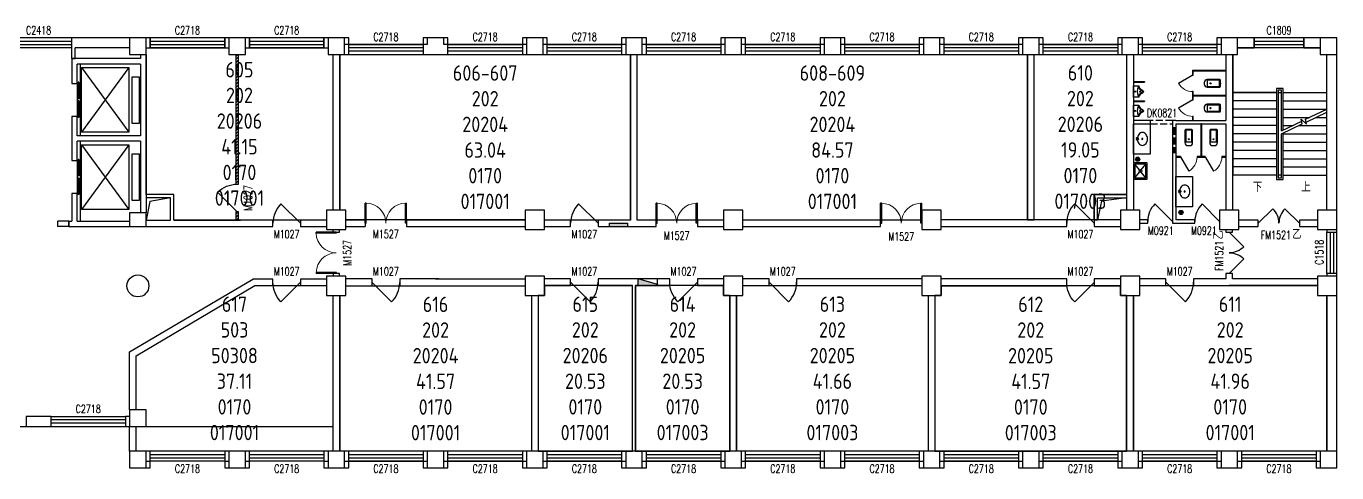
# Model space of a CAD drawing. Extents: x 127902 to 222526, y 58766 to 74973.
# Drawn here: x 174976 to 222526, y 58766 to 74973 of the extents above; entities that cross this region are included whole.
import ezdxf

# ---------------------------------------------------------------- set-up
doc = ezdxf.new("R2010")
doc.units = 0
doc.header["$LTSCALE"] = 1000
doc.header["$MEASUREMENT"] = 0
doc.linetypes.add('DASH', pattern=[0.35, 0.25, -0.1])
for name, color, linetype in [('body', 30, 'Continuous'), ('GROS', 6, 'Continuous'), ('RM$', 5, 'Continuous'), ('RM$TXT', 5, 'Continuous')]:
    doc.layers.add(name, color=color, linetype=linetype)
doc.styles.add('_TCH_DIM', font='SIMPLEX', dxfattribs={"bigfont": 'GBCBIG'})
doc.styles.add('_TCH_WINDOW', font='SIMPLEX', dxfattribs={"bigfont": 'GBCBIG'})
doc.styles.get("Standard").update_dxf_attribs({"font": 'gbenor.shx', "bigfont": 'gbcbig.shx'})

# ---------------------------------------------------------------- blocks, each defined once
blk = doc.blocks.new('$lvtry$00000201')
at = {"color": 0}
for p, q in [((140, -470, 0), (-140, -470, 0)), ((100, -30, 0), (-100, -30, 0)), ((110, -470, 0), (110, -40, 0))]:
    blk.add_line(p, q, dxfattribs=at)
at = {"color": 0, "elevation": 0}
blk.add_lwpolyline([(140, -40, 0.414214), (100, 0), (-100, 0, 0.414214), (-140, -40), (-140, -480, 0.414214), (-30, -590), (30, -590, 0.414214), (140, -480)], format="xyb", close=True, dxfattribs=at)
blk.add_lwpolyline([(-110, -40), (-110, -470)], dxfattribs=at)
at = {"color": 0}
blk.add_circle((0, -359, 0), 20, dxfattribs=at)
for centre, start, end in [((-100, -40, 0), 90, 180), ((100, -40, 0), 0, 90)]:
    blk.add_arc(centre, 10, start, end, dxfattribs=at)
for p in [(0, 0, 0), (0, -359, 0)]:
    blk.add_point(p, dxfattribs=at)
blk = doc.blocks.new('_FZHK')
blk.add_lwpolyline([(-0.5, -0.5), (0.5, -0.5), (0.5, 0.5), (-0.5, 0.5)], close=True)
blk = doc.blocks.new('_YZHK')
blk.add_circle((0, 0), 0.5)
blk = doc.blocks.new('$DorLib2D$00000114')
at = {"color": 0}
blk.add_line((0.5, 0), (-0.207, 0.707), dxfattribs=at)
blk.add_arc((0.5, 0), 1, 135, 180, dxfattribs=at)
blk = doc.blocks.new('$WINLIB2D$00000001')
at = {"color": 0}
for points in [[(-0.5, 0.5), (-0.5, -0.5)], [(-0.5, 0.5), (0.5, 0.5)], [(0.5, -0.5), (0.5, 0.5)], [(0.5, 0.167), (-0.5, 0.167)], [(0.5, -0.167), (-0.5, -0.167)], [(-0.5, -0.5), (0.5, -0.5)]]:
    blk.add_lwpolyline(points, dxfattribs=at)
blk = doc.blocks.new('$DorLib2D$00000116')
at = {"color": 0}
for p, q in [((-0.5, 0), (-0.146, 0.354)), ((0.5, 0), (0.146, 0.354))]:
    blk.add_line(p, q, dxfattribs=at)
for centre, start, end in [((-0.5, 0), 0, 45), ((0.5, 0), 135, 180)]:
    blk.add_arc(centre, 0.5, start, end, dxfattribs=at)
blk = doc.blocks.new('$TCHSYS$APDOOR2D')
blk.add_line((0.5, 0), (0, 0.866))
at = {"lineweight": 13}
blk.add_arc((0.5, 0), 1, 120, 180, dxfattribs=at)
blk = doc.blocks.new('$lvtry$00000222')
at = {"color": 0, "elevation": 0}
blk.add_lwpolyline([(-205, -191), (-205, 0), (205, 0), (205, -191, 0.268068), (51, -323, -0.317765), (0, -360, -0.317765), (-51, -323, 0.268068)], format="xyb", close=True, dxfattribs=at)
at = {"color": 0}
for centre in [(0, -60, 0), (0, -242, 0)]:
    blk.add_circle(centre, 20, dxfattribs=at)
for centre, radius, start, end in [((-152, -175, 0), 10, 114.1084, 248.1394), ((5, -526, 0), 395, 66.6675, 114.1084), ((-243, -401, 0), 233, 19.2639, 68.1394), ((0, -316, 0), 24, 199.2639, 269.4998), ((0, -316, 0), 24, 270.5002, 340.7361), ((243, -401, 0), 233, 110.4941, 160.7361), ((158, -173, 0), 10, 290.4941, 66.6675)]:
    blk.add_arc(centre, radius, start, end, dxfattribs=at)
for p in [(0, -60, 0), (0, -242, 0)]:
    blk.add_point(p, dxfattribs=at)
blk = doc.blocks.new('$DorLib2D$00000127')
at = {"color": 0, "linetype": 'Continuous'}
for p, q in [((-0.033, 0.795, -93.75), (-0.533, 0.795, -93.75)), ((-0.533, 0.795, -93.75), (-0.533, 0.69, -93.75)), ((-0.033, 0.795, -93.75), (-0.033, 0.69, -93.75)), ((0.033, 0.795, -93.75), (0.033, 0.69, -93.75)), ((0.533, 0.795, -93.75), (0.033, 0.795, -93.75)), ((0.533, 0.795, -93.75), (0.533, 0.69, -93.75)), ((-0.033, 0.69, -93.75), (-0.533, 0.69, -93.75)), ((0.5, 0.5, -93.75), (-0.5, 0.5, -93.75)), ((0.533, 0.69, -93.75), (0.033, 0.69, -93.75))]:
    blk.add_line(p, q, dxfattribs=at)
blk = doc.blocks.new('$DorLib2D$00000002')
for p, q in [((-0.5, 0), (-0.5, 0.4875)), ((-0.475, 0.4875), (-0.5, 0.4875)), ((-0.475, 0), (-0.475, 0.4875)), ((0.475, 0), (0.475, 0.4875)), ((0.475, 0.4875), (0.5, 0.4875)), ((0.5, 0), (0.5, 0.4875)), ((-0.5, 0), (-0.475, 0)), ((0.5, 0), (0.475, 0))]:
    blk.add_line(p, q)
at = {"lineweight": 13}
for centre, start, end in [((-0.4875, 0), 0, 88.53072), ((0.4875, 0), 91.46928, 180)]:
    blk.add_arc(centre, 0.4875, start, end, dxfattribs=at)
blk = doc.blocks.new('$lvtry$00000191')
at = {"color": 0}
for p, q in [((-250, -50, 0), (-39, -219, 0)), ((-250, -450, 0), (-39, -281, 0)), ((39, -219, 0), (250, -50, 0)), ((39, -281, 0), (250, -450, 0))]:
    blk.add_line(p, q, dxfattribs=at)
at = {"color": 0, "elevation": 0}
for points in [[(300, -500), (300, 0), (-300, 0), (-300, -500)], [(250, -450), (250, -50), (-250, -50), (-250, -450)]]:
    blk.add_lwpolyline(points, close=True, dxfattribs=at)
at = {"color": 0}
blk.add_circle((0, -250, 0), 50, dxfattribs=at)
for p in [(0, -50, 0), (0, -250, 0)]:
    blk.add_point(p, dxfattribs=at)
blk = doc.blocks.new('$lvtry$00000171')
for p, q in [((-74, 11), (-11, 74)), ((-70, -27), (27, 70)), ((-53, -53), (53, 53)), ((-27, -70), (70, 27)), ((11, -74), (74, -11))]:
    blk.add_line(p, q)
blk.add_circle((0, 0), 75)
blk.add_point((0, 0))
blk = doc.blocks.new('$lvtry$00000194')
at = {"color": 0}
for p, q in [((-17, -27), (-17, -17)), ((17, -27), (17, -17))]:
    blk.add_line(p, q, dxfattribs=at)
blk.add_lwpolyline([(14, -39, -0.067374), (92, -53, -0.088152), (166, -93, -0.105269), (218, -155, -0.121685), (235, -224, -0.121685), (218, -292, -0.105269), (166, -355, -0.088152), (92, -394, -0.078966), (0, -409, -0.078966), (-92, -394, -0.088152), (-166, -355, -0.105269), (-218, -292, -0.121685), (-235, -224, -0.121685), (-218, -155, -0.105269), (-166, -93, -0.088152), (-92, -53, -0.059935), (-23, -40, -0.059935)], format="xyb", dxfattribs=at)
for centre, radius in [((0, -221), 20), ((0, -27), 16.7), ((0, -221), 15)]:
    blk.add_circle(centre, radius, dxfattribs=at)
for centre, radius, start, end in [((0, -17), 16.7, 0, 180), ((-40, -17), 10.1, 106.6096, 258.1648), ((-64, 250), 259, 274.7069, 282.3732), ((-75, -197), 173, 71.36, 79.1873), ((-29, -63), 6.77, 155.344, 308.3224), ((-171, 35), 166, 324.8411, 338.1337), ((-171, 35), 170, 324.8411, 331.3523), ((-29, -63), 3.37, 155.344, 308.3224), ((100, -178), 170, 132.3141, 138.8253), ((100, -178), 166, 125.5327, 138.8253), ((-12, -42), 10.6, 201.8924, 261.774), ((-381, -99), 372, 2.3982, 6.7627), ((0, -80), 9.9, 201.7837, 338.2163), ((64, 250), 259, 257.6268, 265.2931), ((381, -99), 372, 170.1008, 177.6018), ((75, -197), 173, 100.8127, 110.4191), ((40, -17), 10.1, 281.8352, 73.3904)]:
    blk.add_arc(centre, radius, start, end, dxfattribs=at)
for p in [(0, -27), (0, -221)]:
    blk.add_point(p, dxfattribs=at)

msp = doc.modelspace()

# ---------------------------------------------------------------- hatches: boundary and pattern name
at = {"layer": 'body'}
h = msp.add_hatch(dxfattribs=at)
h.set_pattern_fill('ANSI31', color=30, scale=50)
h.set_pattern_definition([(45, (-614609.64, -126910.74), (-56.126601, 56.126601), [])])
h.paths.add_polyline_path([(182676, 73950), (182576, 73950), (182576, 69240), (182676, 69240)])
h.paths.add_polyline_path([(182676, 67940), (182676, 68240), (182576, 68240), (182576, 67940)])
for points in [[(196786, 67820), (196136, 67820), (196136, 67700), (196786, 67700)], [(197876, 65600), (197176, 65600), (197176, 65800)]]:
    msp.add_hatch(color=30, dxfattribs=at).paths.add_polyline_path(points)

# ---------------------------------------------------------------- linework, layer by layer
at = {"layer": 'body', "color": 30}
for p, q in [((176611, 74550), (172126, 74550)), ((176626, 74190), (172126, 74190)), ((178726, 74550), (176611, 74550)), ((176626, 73800), (176626, 74190)), ((178726, 74190), (176746, 74190)), ((176746, 73800), (176746, 74190)), ((179476, 74550), (179326, 74550)), ((179326, 74190), (179476, 74190)), ((179476, 74190), (179476, 74550)), ((182326, 74550), (182176, 74550)), ((182176, 74550), (182176, 74190)), ((182176, 74190), (182326, 74190)), ((183076, 74550), (182926, 74550)), ((182926, 74190), (183076, 74190)), ((183076, 74190), (183076, 74550)), ((185926, 74550), (185776, 74550)), ((185776, 74550), (185776, 74190)), ((185776, 74190), (185926, 74190)), ((186676, 74550), (186526, 74550)), ((186676, 74310), (186526, 74310)), ((186676, 74310), (186676, 74550)), ((186676, 73950), (186676, 74310)), ((190276, 74550), (189376, 74550)), ((189376, 74550), (189376, 74310)), ((189376, 74310), (189376, 73950)), ((190276, 74310), (190276, 74550)), ((190276, 73950), (190276, 74310)), ((193126, 74550), (192976, 74550)), ((192976, 74550), (192976, 74310)), ((193126, 74310), (192976, 74310)), ((192976, 74310), (192976, 73950)), ((193876, 74550), (193726, 74550)), ((193876, 74310), (193726, 74310)), ((193876, 74310), (193876, 74550)), ((193876, 73950), (193876, 74310)), ((196726, 74550), (196576, 74550)), ((196576, 74550), (196576, 74310)), ((196726, 74310), (196576, 74310)), ((196576, 74310), (196576, 73950)), ((197476, 74550), (197326, 74550)), ((197476, 74310), (197326, 74310)), ((197476, 74310), (197476, 74550)), ((197476, 73950), (197476, 74310)), ((200326, 74550), (200176, 74550)), ((200176, 74550), (200176, 74310)), ((200326, 74310), (200176, 74310)), ((200176, 74310), (200176, 73950)), ((201076, 74550), (200926, 74550)), ((201076, 74310), (200926, 74310)), ((201076, 74310), (201076, 74550)), ((201076, 73950), (201076, 74310)), ((203926, 74550), (203776, 74550)), ((203776, 74550), (203776, 74310)), ((203926, 74310), (203776, 74310)), ((203776, 74310), (203776, 73950)), ((204676, 74550), (204526, 74550)), ((204676, 74310), (204526, 74310)), ((204676, 74310), (204676, 74550)), ((204676, 73950), (204676, 74310)), ((207526, 74550), (207376, 74550)), ((207376, 74550), (207376, 74310)), ((207526, 74310), (207376, 74310)), ((207376, 74310), (207376, 73950)), ((208276, 74550), (208126, 74550)), ((208276, 74310), (208126, 74310)), ((208276, 74310), (208276, 74550)), ((208276, 73950), (208276, 74310)), ((211126, 74550), (210976, 74550)), ((210976, 74550), (210976, 74310)), ((211126, 74310), (210976, 74310)), ((210976, 74310), (210976, 73950)), ((211876, 74550), (211726, 74550)), ((211876, 74310), (211726, 74310)), ((211876, 74310), (211876, 74550)), ((211876, 73950), (211876, 74310)), ((214726, 74550), (214576, 74550)), ((214576, 74550), (214576, 74310)), ((214726, 74310), (214576, 74310)), ((214576, 74310), (214576, 73950)), ((215476, 74550), (215326, 74550)), ((215476, 74310), (215326, 74310)), ((215476, 74310), (215476, 74550)), ((215476, 73950), (215476, 74310)), ((218326, 74550), (218176, 74550)), ((218176, 74550), (218176, 74310)), ((218326, 74310), (218176, 74310)), ((218176, 74310), (218176, 73950)), ((219526, 74550), (218926, 74550)), ((218926, 74190), (219526, 74190)), ((221926, 74186), (218926, 74186)), ((219526, 74190), (219526, 74550)), ((221926, 74550), (221326, 74550)), ((221326, 74550), (221326, 74190)), ((221326, 74190), (221926, 74190)), ((176626, 73800), (176626, 72900)), ((179126, 73800), (176626, 73800)), ((176626, 73800), (176746, 73800)), ((179126, 73950), (179126, 73800)), ((179326, 73950), (179326, 73600)), ((182576, 73950), (182576, 69240)), ((182676, 69240), (182676, 73950)), ((186101, 73950), (186101, 68300)), ((186351, 73950), (186351, 68300)), ((186526, 73950), (186676, 73950)), ((189376, 73950), (190276, 73950)), ((192976, 73950), (193126, 73950)), ((193726, 73950), (193876, 73950)), ((196576, 73950), (196726, 73950)), ((196906, 67940), (196906, 73950)), ((197146, 67940), (197146, 73950)), ((197326, 73950), (197476, 73950)), ((200176, 73950), (200326, 73950)), ((200926, 73950), (201076, 73950)), ((203776, 73950), (203926, 73950)), ((204526, 73950), (204676, 73950)), ((207376, 73950), (207526, 73950)), ((208126, 73950), (208276, 73950)), ((210976, 73950), (211126, 73950)), ((211306, 67950), (211306, 73950)), ((211546, 67950), (211546, 73950)), ((211726, 73950), (211876, 73950)), ((214576, 73950), (214726, 73950)), ((214901, 73950), (214901, 71550)), ((215151, 73950), (215151, 71550)), ((215326, 73950), (215476, 73950)), ((218176, 73950), (218326, 73950)), ((218506, 73950), (218506, 71550)), ((218746, 73950), (218746, 71550)), ((218748, 73950), (218748, 72566)), ((222166, 68300), (222166, 73950)), ((222168, 72566), (222168, 73950)), ((222526, 68300), (222526, 73950)), ((176826, 72900), (176826, 73600)), ((179126, 73600), (176826, 73600)), ((176928, 73600), (176928, 71000)), ((178701, 73474), (176982, 71124)), ((176982, 73474), (178701, 71124)), ((179126, 73600), (179126, 71000)), ((179326, 73600), (179326, 70800)), ((218506, 73362), (217293, 73362)), ((217293, 73362), (217293, 73200)), ((218506, 73337), (217318, 73337)), ((217318, 73200), (217318, 73337)), ((218506, 73337), (218506, 73362)), ((176626, 72900), (176826, 72900)), ((215151, 72962), (215551, 72962)), ((215151, 72962), (215151, 72937)), ((215151, 72937), (215551, 72937)), ((215551, 72962), (215551, 72937)), ((217293, 73200), (217318, 73200)), ((217318, 72600), (217293, 72600)), ((217293, 72600), (217293, 72450)), ((217293, 72450), (217293, 72300)), ((217293, 72300), (217318, 72300)), ((217318, 72462), (217318, 72600)), ((218506, 72462), (217318, 72462)), ((218506, 72437), (217318, 72437)), ((217318, 72300), (217318, 72437)), ((218506, 72437), (218506, 72462)), ((218748, 72566), (218748, 69566)), ((220338, 72566), (218748, 72566)), ((218748, 72566), (220338, 72566)), ((220578, 72716), (220338, 72716)), ((220338, 72716), (220338, 69416)), ((220518, 72656), (220398, 72656)), ((220398, 72656), (220398, 69476)), ((220398, 72566), (220398, 69566)), ((220398, 72566), (220518, 72566)), ((220518, 71178), (220518, 72656)), ((220518, 71178), (220518, 72566)), ((220578, 71207), (220578, 72716)), ((220578, 72566), (222168, 72566)), ((220578, 72566), (222168, 72566)), ((222168, 71965), (222168, 72566)), ((215151, 72262), (215551, 72262)), ((215151, 72262), (215151, 72237)), ((215151, 72237), (215551, 72237)), ((215551, 72262), (215551, 72237)), ((220338, 72266), (218748, 72266)), ((220338, 71966), (218748, 71966)), ((220578, 72266), (222168, 72266)), ((220578, 71966), (222168, 71966)), ((221396, 71597), (222168, 71965)), ((221415, 71495), (222168, 71854)), ((222168, 69566), (222168, 71854)), ((176826, 71700), (176626, 71700)), ((176626, 71700), (176626, 70800)), ((176826, 71000), (176826, 71700)), ((214901, 71550), (214901, 68870)), ((215151, 71550), (215151, 68870)), ((215766, 71550), (215151, 71550)), ((215151, 71430), (215766, 71430)), ((215766, 71430), (215766, 71550)), ((216686, 71550), (216566, 71550)), ((216566, 71550), (216566, 71430)), ((216566, 71430), (216566, 70230)), ((216686, 71550), (217306, 71550)), ((216686, 71430), (216686, 70230)), ((216686, 71430), (217306, 71430)), ((217318, 71700), (217293, 71700)), ((217293, 71700), (217293, 71550)), ((217306, 71550), (218506, 71550)), ((217306, 71430), (218506, 71430)), ((217318, 71550), (217318, 71700)), ((217593, 71430), (217593, 70242)), ((217618, 71430), (217593, 71430)), ((217618, 71430), (217618, 70242)), ((218506, 71430), (218506, 68300)), ((218746, 71550), (218746, 68300)), ((220338, 71666), (218748, 71666)), ((220338, 71366), (218748, 71366)), ((220518, 71178), (221252, 71528)), ((220518, 71067), (221271, 71427)), ((220578, 71666), (221541, 71666)), ((220578, 71366), (220912, 71366)), ((221145, 71366), (222168, 71366)), ((221271, 71427), (221239, 71602)), ((221239, 71602), (221431, 71414)), ((221431, 71414), (221396, 71597)), ((221773, 71666), (222168, 71666)), ((179126, 71000), (176826, 71000)), ((220338, 71066), (218748, 71066)), ((220518, 69566), (220518, 71067)), ((220518, 69476), (220518, 71067)), ((220578, 69416), (220578, 71096)), ((220578, 71066), (222168, 71066)), ((176626, 70800), (176626, 70100)), ((176826, 70100), (176826, 70800)), ((179126, 70800), (176826, 70800)), ((176928, 70800), (176928, 67900)), ((178701, 70674), (176982, 68324)), ((176982, 70674), (178701, 68324)), ((179126, 70800), (179126, 68750)), ((179326, 70800), (179326, 68750)), ((220338, 70766), (218748, 70766)), ((220338, 70466), (218748, 70466)), ((220578, 70766), (222168, 70766)), ((220578, 70466), (222168, 70466)), ((176626, 70100), (176826, 70100)), ((216566, 70230), (216566, 67950)), ((216856, 70242), (216686, 70242)), ((216686, 70230), (216686, 67950)), ((216686, 70217), (216856, 70217)), ((216856, 70217), (216856, 70242)), ((217593, 70242), (217456, 70242)), ((217456, 70242), (217456, 70217)), ((217456, 70217), (217606, 70217)), ((217606, 70217), (217756, 70217)), ((217756, 70242), (217618, 70242)), ((217756, 70217), (217756, 70242)), ((218506, 70242), (218356, 70242)), ((218356, 70242), (218356, 70217)), ((218356, 70217), (218506, 70217)), ((218506, 70217), (218506, 70242)), ((220338, 70166), (218748, 70166)), ((220578, 70166), (222168, 70166)), ((220338, 69866), (218748, 69866)), ((220338, 69566), (218748, 69566)), ((220518, 69566), (220398, 69566)), ((220398, 69476), (220518, 69476)), ((220578, 69866), (222168, 69866)), ((220578, 69566), (222168, 69566)), ((182576, 69240), (182676, 69240)), ((220338, 69416), (220578, 69416)), ((176826, 68900), (176626, 68900)), ((176626, 68900), (176626, 67900)), ((176826, 67900), (176826, 68900)), ((179126, 68750), (179126, 68200)), ((180326, 68870), (179326, 68870)), ((179326, 68750), (179326, 68200)), ((180206, 68750), (179326, 68750)), ((180206, 67940), (180206, 68750)), ((180326, 67940), (180326, 68870)), ((213726, 67950), (213726, 68870)), ((213726, 68870), (214901, 68870)), ((213846, 67950), (213846, 68750)), ((213846, 68750), (214901, 68750)), ((214901, 68870), (214901, 68300)), ((215151, 68870), (215151, 68300)), ((182676, 68240), (182576, 68240)), ((182576, 68240), (182576, 67940)), ((182676, 67940), (182676, 68240)), ((176526, 67900), (176126, 67900)), ((176126, 67700), (176126, 67900)), ((176526, 67700), (176126, 67700)), ((176526, 67900), (176626, 67900)), ((176526, 67900), (176526, 67700)), ((176526, 67700), (176526, 67900)), ((176526, 67700), (176826, 67700)), ((176826, 67900), (178726, 67900)), ((176826, 67700), (178726, 67700)), ((179326, 67940), (180206, 67940)), ((179326, 67700), (180206, 67700)), ((180206, 67700), (182626, 67700)), ((180326, 67940), (182576, 67940)), ((182506, 67940), (182746, 67940)), ((182626, 67700), (183926, 67700)), ((183926, 67940), (182676, 67940)), ((183926, 67700), (183926, 67940)), ((185876, 67940), (184926, 67940)), ((184926, 67940), (184926, 67700)), ((184926, 67700), (185876, 67700)), ((186106, 67600), (186106, 67499)), ((186346, 67500), (186346, 67600)), ((186576, 67950), (187276, 67950)), ((186576, 67700), (187276, 67700)), ((187276, 67950), (187276, 67700)), ((188776, 67950), (193076, 67950)), ((188776, 67950), (188776, 67700)), ((188776, 67700), (193076, 67700)), ((194726, 67940), (193776, 67940)), ((193776, 67700), (194726, 67700)), ((194726, 67700), (194726, 67940)), ((196906, 67940), (195726, 67940)), ((195726, 67940), (195726, 67700)), ((195726, 67700), (197026, 67700)), ((197026, 67700), (197826, 67700)), ((197826, 67940), (197146, 67940)), ((197826, 67700), (197826, 67940)), ((200276, 67940), (199326, 67940)), ((199326, 67940), (199326, 67700)), ((199326, 67700), (200276, 67700)), ((205976, 67940), (200976, 67940)), ((200976, 67700), (205976, 67700)), ((205976, 67700), (205976, 67940)), ((212726, 67950), (208176, 67950)), ((208176, 67700), (212726, 67700)), ((211306, 67950), (211546, 67950)), ((212726, 67700), (212726, 67950)), ((214676, 67950), (213726, 67950)), ((213726, 67950), (213726, 67700)), ((213726, 67950), (213846, 67950)), ((213726, 67700), (214676, 67700)), ((215666, 67950), (215376, 67950)), ((215376, 67830), (215666, 67830)), ((215666, 67830), (215666, 67950)), ((216566, 67950), (216566, 67830)), ((216566, 67830), (216686, 67830)), ((217376, 67950), (216686, 67950)), ((216686, 67830), (217376, 67830)), ((217376, 67830), (217376, 67950)), ((218506, 67600), (218506, 67500)), ((218746, 67500), (218746, 67600)), ((219676, 67940), (218976, 67940)), ((218976, 67700), (219676, 67700)), ((219676, 67700), (219676, 67940)), ((221826, 67940), (221176, 67940)), ((221176, 67940), (221176, 67700)), ((221176, 67700), (221826, 67700)), ((222166, 67600), (222166, 67500)), ((222526, 67500), (222526, 67600)), ((186106, 67499), (186346, 67500)), ((218506, 67500), (218746, 67500)), ((222166, 67500), (222526, 67500)), ((178726, 63150), (183200, 65799)), ((183926, 65799), (183200, 65799)), ((183926, 65559), (183926, 65799)), ((185876, 65799), (184926, 65799)), ((184926, 65799), (184926, 65559)), ((186348, 66000), (186108, 65999)), ((186108, 65999), (186108, 65900)), ((186348, 65900), (186348, 66000)), ((187526, 65800), (186576, 65800)), ((187526, 65550), (187526, 65800)), ((189826, 65800), (188526, 65800)), ((188526, 65800), (188526, 65550)), ((189706, 65800), (189706, 65800)), ((189946, 65800), (189706, 65800)), ((189826, 65800), (193076, 65800)), ((189946, 65800), (189946, 65800)), ((194726, 65800), (193776, 65800)), ((194726, 65560), (194726, 65800)), ((197026, 65800), (195726, 65800)), ((195726, 65800), (195726, 65560)), ((198326, 65800), (197026, 65800)), ((197176, 65600), (197176, 65800)), ((197876, 65600), (197176, 65800)), ((197876, 65600), (197876, 65800)), ((198326, 65560), (198326, 65800)), ((200276, 65800), (199326, 65800)), ((199326, 65800), (199326, 65560)), ((201926, 65800), (200976, 65800)), ((201926, 65560), (201926, 65800)), ((207476, 65800), (202926, 65800)), ((202926, 65800), (202926, 65560)), ((212726, 65800), (208176, 65800)), ((212726, 65550), (212726, 65800)), ((214676, 65800), (213726, 65800)), ((213726, 65800), (213726, 65550)), ((216326, 65800), (215376, 65800)), ((216326, 65560), (216326, 65800)), ((218506, 65800), (217326, 65800)), ((217326, 65800), (217326, 65560)), ((218746, 66000), (218506, 66000)), ((218506, 66000), (218506, 65800)), ((218746, 65800), (218746, 66000)), ((221826, 65800), (218746, 65800)), ((222526, 66000), (222166, 66000)), ((222166, 66000), (222166, 65900)), ((222526, 65900), (222526, 66000)), ((178966, 63013), (183266, 65559)), ((183266, 65559), (183926, 65559)), ((184926, 65559), (185876, 65559)), ((186101, 65200), (186101, 59550)), ((186351, 65200), (186351, 59550)), ((186576, 65550), (187526, 65550)), ((188526, 65550), (189826, 65550)), ((189826, 65550), (193076, 65550)), ((193306, 65200), (193306, 59550)), ((193546, 65200), (193546, 59550)), ((193776, 65560), (194726, 65560)), ((195726, 65560), (196976, 65560)), ((196976, 59550), (196976, 65560)), ((197076, 65560), (198326, 65560)), ((197076, 59550), (197076, 65560)), ((199326, 65560), (200276, 65560)), ((200506, 65200), (200506, 59550)), ((200746, 65200), (200746, 59550)), ((200976, 65560), (201926, 65560)), ((202926, 65560), (207476, 65560)), ((207706, 65200), (207706, 59550)), ((207946, 65200), (207946, 59550)), ((208176, 65550), (212726, 65550)), ((213726, 65550), (214676, 65550)), ((214901, 65200), (214901, 59550)), ((215151, 65200), (215151, 59550)), ((215376, 65560), (216326, 65560)), ((217326, 65560), (218626, 65560)), ((221826, 65560), (218626, 65560)), ((222166, 59550), (222166, 65200)), ((222526, 59550), (222526, 65200)), ((178726, 61050), (178726, 63150)), ((178966, 61050), (178966, 63013)), ((175876, 60810), (174976, 60810)), ((174976, 60810), (174976, 60450)), ((174976, 60450), (175876, 60450)), ((175876, 60450), (175876, 60810)), ((178726, 60810), (178576, 60810)), ((178576, 60810), (178576, 60450)), ((178576, 60450), (178726, 60450)), ((178726, 59550), (178726, 60450)), ((178966, 59550), (178966, 60450)), ((179476, 59550), (179326, 59550)), ((179476, 59190), (179476, 59550)), ((182326, 59550), (182176, 59550)), ((182176, 59550), (182176, 59190)), ((183076, 59550), (182926, 59550)), ((183076, 59190), (183076, 59550)), ((185926, 59550), (185776, 59550)), ((185776, 59550), (185776, 59190)), ((186676, 59550), (186526, 59550)), ((186676, 59190), (186676, 59550)), ((189526, 59550), (189376, 59550)), ((189376, 59550), (189376, 59190)), ((190276, 59550), (190126, 59550)), ((190276, 59190), (190276, 59550)), ((193126, 59550), (192976, 59550)), ((192976, 59550), (192976, 59190)), ((193876, 59550), (193726, 59550)), ((193876, 59190), (193876, 59550)), ((196726, 59550), (196576, 59550)), ((196576, 59550), (196576, 59190)), ((197476, 59550), (197326, 59550)), ((197476, 59190), (197476, 59550)), ((200326, 59550), (200176, 59550)), ((200176, 59550), (200176, 59190)), ((201076, 59550), (200926, 59550)), ((201076, 59190), (201076, 59550)), ((203926, 59550), (203776, 59550)), ((203776, 59550), (203776, 59190)), ((204676, 59550), (204526, 59550)), ((204676, 59190), (204676, 59550)), ((207526, 59550), (207376, 59550)), ((207376, 59550), (207376, 59190)), ((208276, 59550), (208126, 59550)), ((208276, 59190), (208276, 59550)), ((211126, 59550), (210976, 59550)), ((210976, 59550), (210976, 59190)), ((211876, 59550), (211726, 59550)), ((211876, 59190), (211876, 59550)), ((214726, 59550), (214576, 59550)), ((214576, 59550), (214576, 59190)), ((215476, 59550), (215326, 59550)), ((215476, 59190), (215476, 59550)), ((218326, 59550), (218176, 59550)), ((218176, 59550), (218176, 59190)), ((219076, 59550), (218926, 59550)), ((219076, 59190), (219076, 59550)), ((221926, 59550), (221776, 59550)), ((221776, 59550), (221776, 59190)), ((179326, 59190), (179476, 59190)), ((179476, 58950), (179476, 59190)), ((182176, 59190), (182326, 59190)), ((182176, 59190), (182176, 58950)), ((182926, 59190), (183076, 59190)), ((183076, 58950), (183076, 59190)), ((185776, 59190), (185926, 59190)), ((185776, 59190), (185776, 58950)), ((186526, 59190), (186676, 59190)), ((186676, 58950), (186676, 59190)), ((189376, 59190), (189526, 59190)), ((189376, 59190), (189376, 58950)), ((190126, 59190), (190276, 59190)), ((190276, 58950), (190276, 59190)), ((192976, 59190), (193126, 59190)), ((192976, 59190), (192976, 58950)), ((193726, 59190), (193876, 59190)), ((193876, 58950), (193876, 59190)), ((196576, 59190), (196726, 59190)), ((196576, 59190), (196576, 58950)), ((197326, 59190), (197476, 59190)), ((197476, 58950), (197476, 59190)), ((200176, 59190), (200326, 59190)), ((200176, 59190), (200176, 58950)), ((200926, 59190), (201076, 59190)), ((201076, 58950), (201076, 59190)), ((203776, 59190), (203926, 59190)), ((203776, 59190), (203776, 58950)), ((204526, 59190), (204676, 59190)), ((204676, 58950), (204676, 59190)), ((207376, 59190), (207526, 59190)), ((207376, 59190), (207376, 58950)), ((208126, 59190), (208276, 59190)), ((208276, 58950), (208276, 59190)), ((210976, 59190), (211126, 59190)), ((210976, 59190), (210976, 58950)), ((211726, 59190), (211876, 59190)), ((211876, 58950), (211876, 59190)), ((214576, 59190), (214726, 59190)), ((214576, 59190), (214576, 58950)), ((215326, 59190), (215476, 59190)), ((215476, 58950), (215476, 59190)), ((218176, 59190), (218176, 58950)), ((219076, 58950), (219076, 59190)), ((221776, 59190), (221926, 59190)), ((221776, 59190), (221776, 58950)), ((179326, 58950), (179476, 58950)), ((182176, 58950), (182326, 58950)), ((182926, 58950), (183076, 58950)), ((185776, 58950), (185926, 58950)), ((186526, 58950), (186676, 58950)), ((189376, 58950), (189526, 58950)), ((190126, 58950), (190276, 58950)), ((192976, 58950), (193126, 58950)), ((193726, 58950), (193876, 58950)), ((196576, 58950), (196726, 58950)), ((197326, 58950), (197476, 58950)), ((200176, 58950), (200326, 58950)), ((200926, 58950), (201076, 58950)), ((203776, 58950), (203926, 58950)), ((204526, 58950), (204676, 58950)), ((207376, 58950), (207526, 58950)), ((208126, 58950), (208276, 58950)), ((210976, 58950), (211126, 58950)), ((211726, 58950), (211876, 58950)), ((214576, 58950), (214726, 58950)), ((215326, 58950), (215476, 58950)), ((218176, 58950), (218326, 58950)), ((218926, 58950), (219076, 58950)), ((221776, 58950), (221926, 58950))]:
    msp.add_line(p, q, dxfattribs=at)
at = {"layer": 'body', "color": 30, "linetype": 'DASH'}
for p, q in [((216566, 71550), (215766, 71550)), ((215766, 71430), (216566, 71430)), ((216686, 71280, 900), (216566, 71280, 900)), ((216606, 71280, 900), (216606, 70380, 900)), ((216646, 71280, 900), (216646, 70380, 900)), ((216686, 70380, 900), (216566, 70380, 900))]:
    msp.add_line(p, q, dxfattribs=at)
at = {"layer": 'body', "color": 30}
for points in [[(176982, 73474), (178701, 73474), (178701, 71124), (176982, 71124)], [(178816, 73140), (179069, 73140), (179069, 71442), (178816, 71442)], [(215151, 70330), (215151, 71430), (215751, 71430), (215751, 70330)], [(176982, 70674), (178701, 70674), (178701, 68324), (176982, 68324)], [(178816, 70340), (179069, 70340), (179069, 68642), (178816, 68642)], [(216686, 68423), (216686, 69523), (217286, 69523), (217286, 68423)]]:
    msp.add_lwpolyline(points, close=True, dxfattribs=at)
for points in [[(219573, 69416, 0, 0, 0), (219573, 73376, 0, 0, 0), (221343, 73376, 0, 0, 0), (221343, 71966, 80, 0, 0), (221343, 71666, 0, 0, 0)], [(221343, 69416, 0, 0, 0), (221343, 71066, 80, 0, 0), (221343, 71366, 0, 0, 0)]]:
    msp.add_lwpolyline(points, format="xyseb", dxfattribs=at)
for points in [[(180206, 68750), (179463, 68610), (179326, 67940)], [(214901, 68750), (213994, 68621), (213846, 67950)], [(196136, 67700), (196136, 67820), (196786, 67820), (196786, 67700)]]:
    msp.add_lwpolyline(points, dxfattribs=at)
at = {"layer": 'GROS'}
msp.add_lwpolyline([(164751, 60450), (186101, 60450), (186101, 59550), (185926, 59550), (185926, 58950), (186526, 58950), (186526, 59190), (189526, 59190), (189526, 58950), (190126, 58950), (190126, 59190), (193126, 59190), (193126, 58950), (193726, 58950), (193726, 59190), (196726, 59190), (196726, 58950), (197326, 58950), (197326, 59190), (200326, 59190), (200326, 58950), (200926, 58950), (200926, 59190), (203926, 59190), (203926, 58950), (204526, 58950), (204526, 59190), (207526, 59190), (207526, 58950), (208126, 58950), (208126, 59190), (211126, 59190), (211126, 58950), (211726, 58950), (211726, 59190), (214726, 59190), (214726, 58950), (215326, 58950), (215326, 59190), (218326, 59190), (218326, 58950), (218926, 58950), (218926, 59190), (221926, 59190), (221926, 58950), (222526, 58950), (222526, 74550), (218326, 74550), (218326, 74310), (215326, 74310), (215326, 74550), (214726, 74550), (214726, 74310), (211726, 74310), (211726, 74550), (211126, 74550), (211126, 74310), (208126, 74310), (208126, 74550), (207526, 74550), (207526, 74310), (204526, 74310), (204526, 74550), (203926, 74550), (203926, 74310), (200926, 74310), (200926, 74550), (200326, 74550), (200326, 74310), (197326, 74310), (197326, 74550), (196726, 74550), (196726, 74310), (193726, 74310), (193726, 74550), (193126, 74550), (193126, 74310), (190126, 74310), (190126, 74550), (189526, 74550), (189526, 74310), (189376, 74310), (186526, 74310), (186526, 74550), (164326, 74550)], dxfattribs=at)
at = {"layer": 'RM$'}
msp.add_lwpolyline([(179326, 74190), (182326, 74190), (182326, 73950), (182926, 73950), (182926, 74190), (185926, 74190), (185926, 73950), (186101, 73950), (186101, 68300), (185876, 68300), (185876, 67940), (180326, 67940), (180326, 68870), (179326, 68870)], close=True, dxfattribs=at)
at = {"layer": 'RM$', "color": 4, "ltscale": 20}
for points in [[(196906, 73950), (196906, 67940), (193776, 67940), (193776, 68300), (193076, 68300), (193076, 67950), (186576, 67950), (186576, 68300), (186351, 68300), (186351, 73950)], [(211306, 73950), (211306, 67950), (208176, 67950), (208176, 68300), (207476, 68300), (207476, 67940), (200976, 67940), (200976, 68300), (200276, 68300), (200276, 67940), (197146, 67940), (197146, 73950)], [(214901, 73950), (214901, 68870), (213726, 68870), (213726, 67950), (211546, 67950), (211546, 73950)], [(185876, 65559), (185876, 65200), (186101, 65200), (186101, 59550), (178966, 59550), (178966, 60450), (179326, 60450), (179326, 61050), (178966, 61050), (178966, 63013), (183266, 65559)], [(193076, 65550), (193076, 65200), (193306, 65200), (193306, 59550), (186351, 59550), (186351, 65200), (186576, 65200), (186576, 65550)], [(193776, 65560), (193776, 65200), (193546, 65200), (193546, 59550), (196976, 59550), (196976, 65560)], [(197076, 65560), (197076, 59550), (200506, 59550), (200506, 65200), (200276, 65200), (200276, 65560)], [(207476, 65560), (207476, 65200), (207706, 65200), (207706, 59550), (200746, 59550), (200746, 65200), (200976, 65200), (200976, 65560)], [(208176, 65550), (208176, 65200), (207946, 65200), (207946, 59550), (214901, 59550), (214901, 65200), (214676, 65200), (214676, 65550)], [(221826, 65560), (221826, 65200), (222166, 65200), (222166, 59550), (215151, 59550), (215151, 65200), (215376, 65200), (215376, 65560)]]:
    msp.add_lwpolyline(points, close=True, dxfattribs=at)

# ---------------------------------------------------------------- block references
at = {"layer": 'body', "color": 30}
ref = msp.add_blockref('$WINLIB2D$00000001', (175426, 74370), dxfattribs=dict(at, xscale=2400, yscale=360, zscale=360, rotation=180))
ref.add_attrib('A', 'C2418', (174971, 74676), dxfattribs={"color": 30, "height": 297.5, "style": '_TCH_WINDOW', "width": 0.705882})
ref = msp.add_blockref('$WINLIB2D$00000001', (180826, 74370), dxfattribs=dict(at, xscale=2700, yscale=360, zscale=360, rotation=180))
ref.add_attrib('A', 'C2718', (180371, 74676), dxfattribs={"color": 30, "height": 297.5, "style": '_TCH_WINDOW', "width": 0.705882})
ref = msp.add_blockref('$WINLIB2D$00000001', (184426, 74370), dxfattribs=dict(at, xscale=2700, yscale=360, zscale=360, rotation=180))
ref.add_attrib('A', 'C2718', (183971, 74676), dxfattribs={"color": 30, "height": 297.5, "style": '_TCH_WINDOW', "width": 0.705882})
ref = msp.add_blockref('$WINLIB2D$00000001', (188026, 74130), dxfattribs=dict(at, xscale=2700, yscale=-360, zscale=360))
ref.add_attrib('A', 'C2718', (187571, 74436), dxfattribs={"color": 30, "height": 297.5, "style": '_TCH_WINDOW', "width": 0.705882})
ref = msp.add_blockref('$WINLIB2D$00000001', (191626, 74130), dxfattribs=dict(at, xscale=2700, yscale=-360, zscale=360))
ref.add_attrib('A', 'C2718', (191171, 74436), dxfattribs={"color": 30, "height": 297.5, "style": '_TCH_WINDOW', "width": 0.705882})
ref = msp.add_blockref('$WINLIB2D$00000001', (195226, 74130), dxfattribs=dict(at, xscale=2700, yscale=-360, zscale=360))
ref.add_attrib('A', 'C2718', (194771, 74436), dxfattribs={"color": 30, "height": 297.5, "style": '_TCH_WINDOW', "width": 0.705882})
ref = msp.add_blockref('$WINLIB2D$00000001', (198826, 74130), dxfattribs=dict(at, xscale=2700, yscale=-360, zscale=360))
ref.add_attrib('A', 'C2718', (198371, 74436), dxfattribs={"color": 30, "height": 297.5, "style": '_TCH_WINDOW', "width": 0.705882})
ref = msp.add_blockref('$WINLIB2D$00000001', (202426, 74130), dxfattribs=dict(at, xscale=2700, yscale=-360, zscale=360))
ref.add_attrib('A', 'C2718', (201971, 74436), dxfattribs={"color": 30, "height": 297.5, "style": '_TCH_WINDOW', "width": 0.705882})
ref = msp.add_blockref('$WINLIB2D$00000001', (206026, 74130), dxfattribs=dict(at, xscale=2700, yscale=-360, zscale=360))
ref.add_attrib('A', 'C2718', (205571, 74436), dxfattribs={"color": 30, "height": 297.5, "style": '_TCH_WINDOW', "width": 0.705882})
ref = msp.add_blockref('$WINLIB2D$00000001', (209626, 74130), dxfattribs=dict(at, xscale=2700, yscale=-360, zscale=360))
ref.add_attrib('A', 'C2718', (209171, 74436), dxfattribs={"color": 30, "height": 297.5, "style": '_TCH_WINDOW', "width": 0.705882})
ref = msp.add_blockref('$WINLIB2D$00000001', (213226, 74130), dxfattribs=dict(at, xscale=2700, yscale=-360, zscale=360))
ref.add_attrib('A', 'C2718', (212771, 74436), dxfattribs={"color": 30, "height": 297.5, "style": '_TCH_WINDOW', "width": 0.705882})
ref = msp.add_blockref('$WINLIB2D$00000001', (216826, 74130), dxfattribs=dict(at, xscale=2700, yscale=-360, zscale=360))
ref.add_attrib('A', 'C2718', (216371, 74436), dxfattribs={"color": 30, "height": 297.5, "style": '_TCH_WINDOW', "width": 0.705882})
ref = msp.add_blockref('$WINLIB2D$00000001', (220426, 74370), dxfattribs=dict(at, xscale=1800, yscale=360, zscale=360, rotation=180))
ref.add_attrib('A', 'C1809', (219976, 74676), dxfattribs={"color": 30, "height": 297.5, "style": '_TCH_WINDOW', "width": 0.705882})
for name, p, xscale, yscale, zscale in [('_FZHK', (179026, 74250), 600, 600, 600), ('_FZHK', (182626, 74250), 600, 600, 600), ('_FZHK', (186226, 74250), 600, 600, 600), ('_FZHK', (193426, 74250), 600, 600, 600), ('_FZHK', (197026, 74250), 600, 600, 600), ('_FZHK', (200626, 74250), 600, 600, 600), ('_FZHK', (204226, 74250), 600, 600, 600), ('_FZHK', (207826, 74250), 600, 600, 600), ('_FZHK', (211426, 74250), 600, 600, 600), ('_FZHK', (215026, 74250), 600, 600, 600), ('_FZHK', (218626, 74250), 600, 600, 600), ('_FZHK', (222226, 74250), 600, 600, 600), ('_FZHK', (179026, 67950), 600, 500, 500), ('_FZHK', (186226, 67950), 700, 700, 700), ('_FZHK', (193426, 67950), 700, 700, 700), ('_FZHK', (200626, 67950), 700, 700, 700), ('_FZHK', (207826, 67950), 700, 700, 700), ('_FZHK', (215026, 67950), 700, 700, 700), ('_FZHK', (218626, 67950), 700, 700, 700), ('$DorLib2D$00000116', (220426, 67820), 1500, 1500, 240), ('_FZHK', (222176, 67950), 700, 700, 700), ('_YZHK', (179026, 65550), 800, 800, 800), ('_FZHK', (186226, 65550), 700, 700, 700), ('_FZHK', (193426, 65550), 700, 700, 700), ('_FZHK', (200626, 65550), 700, 700, 700), ('_FZHK', (207826, 65550), 700, 700, 700), ('_FZHK', (215026, 65550), 700, 700, 700), ('_FZHK', (222176, 65550), 700, 700, 700), ('_FZHK', (179026, 60750), 600, 600, 600), ('_FZHK', (179026, 59250), 600, 600, 600), ('_FZHK', (182626, 59250), 600, 600, 600), ('_FZHK', (186226, 59250), 600, 600, 600), ('_FZHK', (189826, 59250), 600, 600, 600), ('_FZHK', (193426, 59250), 600, 600, 600), ('_FZHK', (197026, 59250), 600, 600, 600), ('_FZHK', (200626, 59250), 600, 600, 600), ('_FZHK', (204226, 59250), 600, 600, 600), ('_FZHK', (207826, 59250), 600, 600, 600), ('_FZHK', (211426, 59250), 600, 600, 600), ('_FZHK', (215026, 59250), 600, 600, 600), ('_FZHK', (218626, 59250), 600, 600, 600), ('_FZHK', (222226, 59250), 600, 600, 600)]:
    msp.add_blockref(name, p, dxfattribs=dict(at, xscale=xscale, yscale=yscale, zscale=zscale))
for name, p, xscale, yscale, zscale, rotation in [('$DorLib2D$00000127', (176726, 72300), -1200, 200, 200, 270), ('$TCHSYS$APDOOR2D', (217306, 72900), 600, 600, 25, 90), ('$TCHSYS$APDOOR2D', (217306, 72000), 600, 600, 25, 90), ('$DorLib2D$00000127', (176726, 69500), -1200, 200, 200, 270), ('$TCHSYS$APDOOR2D', (217156, 70230), 600, 600, 25, 180), ('$TCHSYS$APDOOR2D', (218056, 70230), 600, 600, 25, 180), ('$DorLib2D$00000116', (218626, 66750), 1500, -1500, 240, 90)]:
    msp.add_blockref(name, p, dxfattribs=dict(at, xscale=xscale, yscale=yscale, zscale=zscale, rotation=rotation))
for name, p, rotation in [('$lvtry$00000222', (215151, 72600), 90), ('$lvtry$00000201', (218306, 72900), 270), ('$lvtry$00000222', (215151, 71900), 90), ('$lvtry$00000201', (218306, 72000), 270), ('$lvtry$00000191', (215151, 69719), 90)]:
    msp.add_blockref(name, p, dxfattribs=dict(at, rotation=rotation))
at = {"layer": 'body', "color": 30, "yscale": -1, "rotation": 270}
for p in [(215249, 70882), (216785, 68975)]:
    msp.add_blockref('$lvtry$00000194', p, dxfattribs=at)
at = {"layer": 'body', "color": 30}
for name, p in [('$lvtry$00000201', (217156, 71230)), ('$lvtry$00000201', (218056, 71230)), ('$lvtry$00000171', (215299, 70146)), ('$lvtry$00000171', (216871, 68214))]:
    msp.add_blockref(name, p, dxfattribs=at)
ref = msp.add_blockref('$DorLib2D$00000114', (182626, 68740), dxfattribs=dict(at, xscale=-1000, yscale=1000, zscale=100, rotation=90))
ref.add_attrib('A', 'M1027', (183169, 68270), dxfattribs={"color": 30, "height": 297.5, "rotation": 90, "style": '_TCH_WINDOW', "width": 0.705882})
ref = msp.add_blockref('$DorLib2D$00000114', (184426, 67820), dxfattribs=dict(at, xscale=1000, yscale=1000, zscale=240))
ref.add_attrib('A', 'M1027', (183956, 67276), dxfattribs={"color": 30, "height": 297.5, "style": '_TCH_WINDOW', "width": 0.705882})
ref = msp.add_blockref('$DorLib2D$00000002', (188026, 67825), dxfattribs=dict(at, xscale=-1500, yscale=1500, zscale=100))
ref.add_attrib('A', 'M1527', (187556, 67281), dxfattribs={"color": 30, "height": 297.5, "style": '_TCH_WINDOW', "width": 0.705882})
ref = msp.add_blockref('$DorLib2D$00000114', (195226, 67820), dxfattribs=dict(at, xscale=1000, yscale=1000, zscale=240))
ref.add_attrib('A', 'M1027', (194756, 67276), dxfattribs={"color": 30, "height": 297.5, "style": '_TCH_WINDOW', "width": 0.705882})
ref = msp.add_blockref('$DorLib2D$00000002', (198576, 67820), dxfattribs=dict(at, xscale=-1500, yscale=1500, zscale=240))
ref.add_attrib('A', 'M1527', (198106, 67225), dxfattribs={"color": 30, "height": 297.5, "style": '_TCH_WINDOW', "width": 0.705882})
ref = msp.add_blockref('$DorLib2D$00000002', (206726, 67820), dxfattribs=dict(at, xscale=-1500, yscale=1500, zscale=240))
ref.add_attrib('A', 'M1527', (206256, 67191), dxfattribs={"color": 30, "height": 297.5, "style": '_TCH_WINDOW', "width": 0.705882})
ref = msp.add_blockref('$DorLib2D$00000114', (213226, 67825), dxfattribs=dict(at, xscale=1000, yscale=1000, zscale=250))
ref.add_attrib('A', 'M1027', (212756, 67276), dxfattribs={"color": 30, "height": 297.5, "style": '_TCH_WINDOW', "width": 0.705882})
ref = msp.add_blockref('$DorLib2D$00000114', (216116, 67890), dxfattribs=dict(at, xscale=900, yscale=900, zscale=120))
ref.add_attrib('A', 'M0921', (215671, 67406), dxfattribs={"color": 30, "height": 297.5, "style": '_TCH_WINDOW', "width": 0.705882})
ref = msp.add_blockref('$DorLib2D$00000114', (217826, 67890), dxfattribs=dict(at, xscale=900, yscale=900, zscale=120))
ref.add_attrib('A', 'M0921', (217237, 67406), dxfattribs={"color": 30, "height": 297.5, "style": '_TCH_WINDOW', "width": 0.705882})
ref = msp.add_blockref('$DorLib2D$00000002', (186227, 66750), dxfattribs=dict(at, xscale=1500, yscale=1500, zscale=240, rotation=90.07614298088752))
ref.add_attrib('A', 'M1527', (186772, 66280), dxfattribs={"color": 30, "height": 297.5, "rotation": 90.0761, "style": '_TCH_WINDOW', "width": 0.705882})
ref = msp.add_blockref('$WINLIB2D$00000001', (222346, 66750), dxfattribs=dict(at, xscale=1500, yscale=-360, zscale=360, rotation=90))
ref.add_attrib('A', 'C1518', (222039, 66315), dxfattribs={"color": 30, "height": 297.5, "rotation": 90, "style": '_TCH_WINDOW', "width": 0.705882})
ref = msp.add_blockref('$DorLib2D$00000114', (184426, 65679), dxfattribs=dict(at, xscale=-1000, yscale=1000, zscale=240, rotation=180))
ref.add_attrib('A', 'M1027', (183956, 65925), dxfattribs={"color": 30, "height": 297.5, "style": '_TCH_WINDOW', "width": 0.705882})
ref = msp.add_blockref('$DorLib2D$00000114', (188026, 65675), dxfattribs=dict(at, xscale=-1000, yscale=-1000, zscale=250))
ref.add_attrib('A', 'M1027', (187556, 65925), dxfattribs={"color": 30, "height": 297.5, "style": '_TCH_WINDOW', "width": 0.705882})
ref = msp.add_blockref('$DorLib2D$00000114', (195226, 65680), dxfattribs=dict(at, xscale=1000, yscale=1000, zscale=240, rotation=180))
ref.add_attrib('A', 'M1027', (194756, 65926), dxfattribs={"color": 30, "height": 297.5, "style": '_TCH_WINDOW', "width": 0.705882})
ref = msp.add_blockref('$DorLib2D$00000114', (198826, 65680), dxfattribs=dict(at, xscale=-1000, yscale=1000, zscale=240, rotation=180))
ref.add_attrib('A', 'M1027', (198356, 65926), dxfattribs={"color": 30, "height": 297.5, "style": '_TCH_WINDOW', "width": 0.705882})
ref = msp.add_blockref('$DorLib2D$00000114', (202426, 65680), dxfattribs=dict(at, xscale=1000, yscale=1000, zscale=240, rotation=180))
ref.add_attrib('A', 'M1027', (201956, 65926), dxfattribs={"color": 30, "height": 297.5, "style": '_TCH_WINDOW', "width": 0.705882})
ref = msp.add_blockref('$DorLib2D$00000114', (213226, 65675), dxfattribs=dict(at, xscale=1000, yscale=-1000, zscale=250))
ref.add_attrib('A', 'M1027', (212756, 65925), dxfattribs={"color": 30, "height": 297.5, "style": '_TCH_WINDOW', "width": 0.705882})
ref = msp.add_blockref('$DorLib2D$00000114', (216826, 65680), dxfattribs=dict(at, xscale=1000, yscale=1000, zscale=240, rotation=180))
ref.add_attrib('A', 'M1027', (216356, 65926), dxfattribs={"color": 30, "height": 297.5, "style": '_TCH_WINDOW', "width": 0.705882})
ref = msp.add_blockref('$WINLIB2D$00000001', (177226, 60630), dxfattribs=dict(at, xscale=2700, yscale=-360, zscale=360))
ref.add_attrib('A', 'C2718', (176771, 60936), dxfattribs={"color": 30, "height": 297.5, "style": '_TCH_WINDOW', "width": 0.705882})
ref = msp.add_blockref('$WINLIB2D$00000001', (180826, 59370), dxfattribs=dict(at, xscale=2700, yscale=-360, zscale=360, rotation=180))
ref.add_attrib('A', 'C2718', (180371, 58766), dxfattribs={"color": 30, "height": 297.5, "style": '_TCH_WINDOW', "width": 0.705882})
ref = msp.add_blockref('$WINLIB2D$00000001', (184426, 59370), dxfattribs=dict(at, xscale=2700, yscale=-360, zscale=360, rotation=180))
ref.add_attrib('A', 'C2718', (183971, 58766), dxfattribs={"color": 30, "height": 297.5, "style": '_TCH_WINDOW', "width": 0.705882})
ref = msp.add_blockref('$WINLIB2D$00000001', (188026, 59370), dxfattribs=dict(at, xscale=2700, yscale=-360, zscale=360, rotation=180))
ref.add_attrib('A', 'C2718', (187571, 58766), dxfattribs={"color": 30, "height": 297.5, "style": '_TCH_WINDOW', "width": 0.705882})
ref = msp.add_blockref('$WINLIB2D$00000001', (191626, 59370), dxfattribs=dict(at, xscale=2700, yscale=-360, zscale=360, rotation=180))
ref.add_attrib('A', 'C2718', (191171, 58766), dxfattribs={"color": 30, "height": 297.5, "style": '_TCH_WINDOW', "width": 0.705882})
ref = msp.add_blockref('$WINLIB2D$00000001', (195226, 59370), dxfattribs=dict(at, xscale=2700, yscale=-360, zscale=360, rotation=180))
ref.add_attrib('A', 'C2718', (194771, 58766), dxfattribs={"color": 30, "height": 297.5, "style": '_TCH_WINDOW', "width": 0.705882})
ref = msp.add_blockref('$WINLIB2D$00000001', (198826, 59370), dxfattribs=dict(at, xscale=2700, yscale=-360, zscale=360, rotation=180))
ref.add_attrib('A', 'C2718', (198371, 58766), dxfattribs={"color": 30, "height": 297.5, "style": '_TCH_WINDOW', "width": 0.705882})
ref = msp.add_blockref('$WINLIB2D$00000001', (202426, 59370), dxfattribs=dict(at, xscale=2700, yscale=-360, zscale=360, rotation=180))
ref.add_attrib('A', 'C2718', (201971, 58766), dxfattribs={"color": 30, "height": 297.5, "style": '_TCH_WINDOW', "width": 0.705882})
ref = msp.add_blockref('$WINLIB2D$00000001', (206026, 59370), dxfattribs=dict(at, xscale=2700, yscale=-360, zscale=360, rotation=180))
ref.add_attrib('A', 'C2718', (205571, 58766), dxfattribs={"color": 30, "height": 297.5, "style": '_TCH_WINDOW', "width": 0.705882})
ref = msp.add_blockref('$WINLIB2D$00000001', (209626, 59370), dxfattribs=dict(at, xscale=2700, yscale=-360, zscale=360, rotation=180))
ref.add_attrib('A', 'C2718', (209171, 58766), dxfattribs={"color": 30, "height": 297.5, "style": '_TCH_WINDOW', "width": 0.705882})
ref = msp.add_blockref('$WINLIB2D$00000001', (213226, 59370), dxfattribs=dict(at, xscale=2700, yscale=-360, zscale=360, rotation=180))
ref.add_attrib('A', 'C2718', (212771, 58766), dxfattribs={"color": 30, "height": 297.5, "style": '_TCH_WINDOW', "width": 0.705882})
ref = msp.add_blockref('$WINLIB2D$00000001', (216826, 59370), dxfattribs=dict(at, xscale=2700, yscale=-360, zscale=360, rotation=180))
ref.add_attrib('A', 'C2718', (216371, 58766), dxfattribs={"color": 30, "height": 297.5, "style": '_TCH_WINDOW', "width": 0.705882})
ref = msp.add_blockref('$WINLIB2D$00000001', (220426, 59370), dxfattribs=dict(at, xscale=2700, yscale=-360, zscale=360, rotation=180))
ref.add_attrib('A', 'C2718', (219971, 58766), dxfattribs={"color": 30, "height": 297.5, "style": '_TCH_WINDOW', "width": 0.705882})

# ---------------------------------------------------------------- texts
at = {"layer": 'body', "color": 30, "style": '_TCH_WINDOW', "width": 0.705882}
for s, p in [('DK0821', (215638, 71676)), ('FM1521', (219766, 67250))]:
    msp.add_text(s, height=297.5, dxfattribs=at).set_placement(p)
at = {"layer": 'body', "color": 7, "style": '_TCH_DIM'}
for s, p in [('下', (219478, 68961)), ('上', (221239, 68961))]:
    msp.add_text(s, height=338, dxfattribs=at).set_placement(p)
at = {"layer": 'body', "color": 30, "style": '_TCH_WINDOW'}
msp.add_text('乙', height=338, dxfattribs=at).set_placement((220906, 67250))
msp.add_text('乙', height=338, rotation=90, dxfattribs=at).set_placement((218406, 67230))
at = {"layer": 'body', "color": 30, "style": '_TCH_WINDOW', "width": 0.705882}
msp.add_text('FM1521', height=297.5, rotation=90, dxfattribs=at).set_placement((218406, 66090))
at = {"layer": 'RM$TXT', "char_height": 558.8, "attachment_point": 8}
for s, insert in [('605^M^J202^M^J20206^M^J41.15^M^J0170^M^J017001^M^J', (182713, 68457)), ('606-607^M^J202^M^J20204^M^J63.04^M^J0170^M^J017001^M^J', (191628, 68337)), ('608-609^M^J202^M^J20204^M^J84.57^M^J0170^M^J017001^M^J', (204226, 68337)), ('610^M^J202^M^J20206^M^J19.05^M^J0170^M^J017003^M^J', (213223, 68342)), ('617^M^J503^M^J50308^M^J37.11^M^J0170^M^J017001^M^J', (182533, 59947)), ('616^M^J202^M^J20204^M^J41.57^M^J0170^M^J017001^M^J', (189828, 59942)), ('615^M^J202^M^J20206^M^J20.53^M^J0170^M^J017001^M^J', (195261, 59947)), ('614^M^J202^M^J20205^M^J20.53^M^J0170^M^J017003^M^J', (198791, 59947)), ('613^M^J202^M^J20205^M^J41.66^M^J0170^M^J017003^M^J', (204226, 59947)), ('612^M^J202^M^J20205^M^J41.57^M^J0170^M^J017003^M^J', (211423, 59942)), ('611^M^J202^M^J20205^M^J41.96^M^J0170^M^J017001^M^J', (218658, 59947))]:
    msp.add_mtext(s, dxfattribs=dict(at, insert=insert))

doc.saveas('drawing.dxf')
